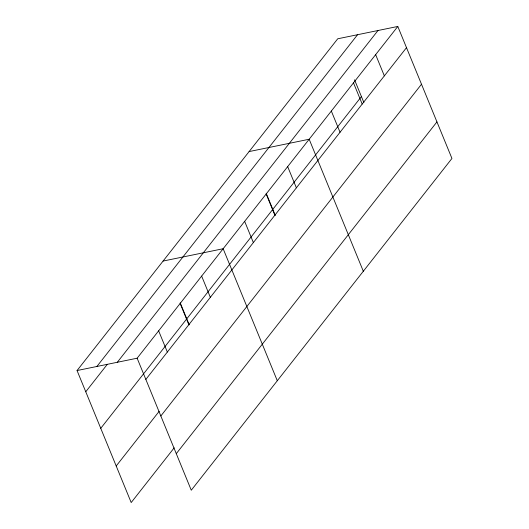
<?xml version="1.0" encoding="UTF-8"?>
<svg xmlns="http://www.w3.org/2000/svg" width="529" height="529" viewBox="0 0 529 529"><rect width="100%" height="100%" fill="white"/><g stroke="black" fill="none" stroke-linecap="round" stroke-linejoin="round"><path stroke-width="0.79" d="M174.206 447.812L131.199 502.55L77.055 370.545L337.727 38.782L397.801 26.45L451.945 158.455L191.273 490.218L137.137 358.206L397.801 26.45M96.886 366.471L357.551 34.716M85.758 391.764L107.268 364.388M117.306 362.279L377.977 30.523M100.755 428.318L361.419 96.562M145.839 379.425L406.503 47.67M116.201 465.989L159.216 411.251M160.829 415.986L421.501 84.23M176.283 453.657L436.947 121.895M249.099 151.578L309.174 139.246L363.317 271.258M163.077 261.062L223.152 248.729L277.295 380.735M77.055 370.545L137.137 358.206M375.643 54.652L384.345 75.865M354.549 79.806L363.892 102.593M353.491 82.848L362.193 104.068M331.333 111.05L340.035 132.27M287.67 166.615L296.372 187.835M266.232 193.363L275.265 215.389M266.166 193.991L274.868 215.204M244.662 221.36L253.365 242.58M201.648 276.098L210.35 297.318M180.217 302.846L189.25 324.866M180.144 303.467L188.846 324.687M158.64 330.837L167.343 352.056"/></g></svg>
